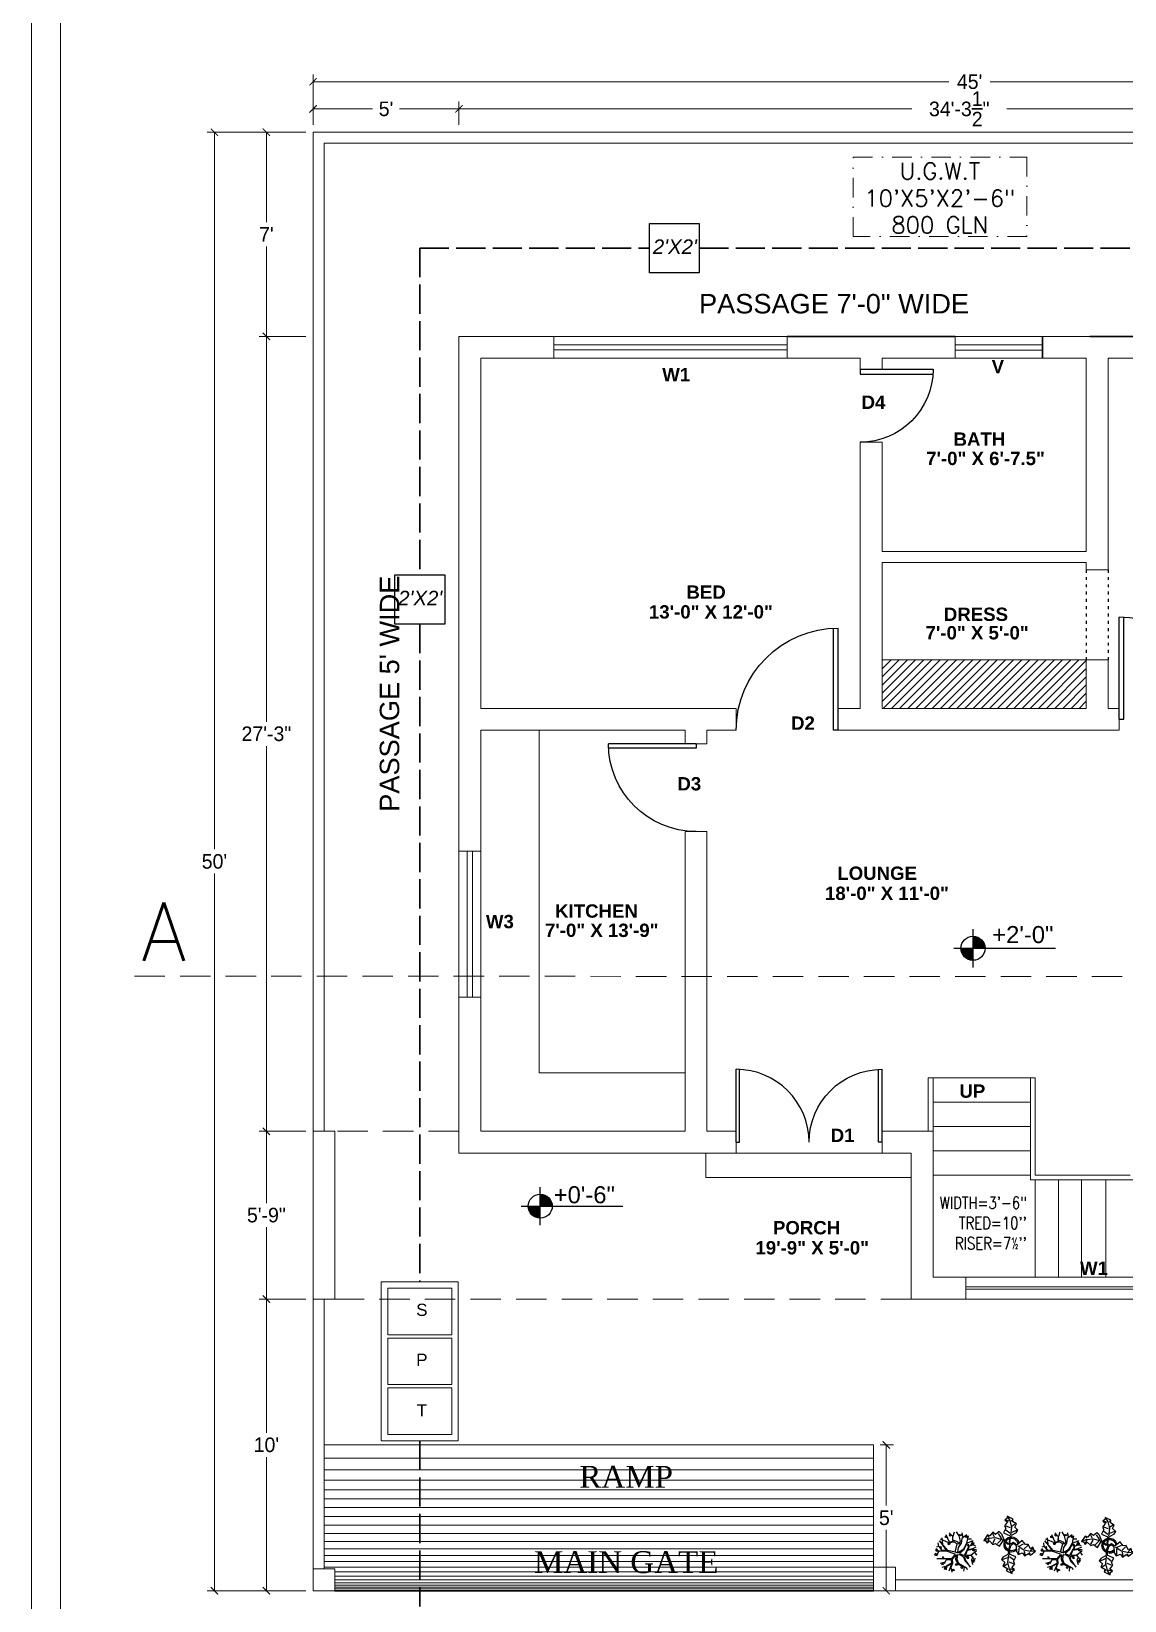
# Model space of a CAD drawing. Header units: inches. Extents: x -139043 to 10134, y -60114 to -24856.
# Drawn here: x -8471 to -8021, y -27429 to -26783 of the extents above; entities that cross this region are included whole.
import ezdxf

# ---------------------------------------------------------------- set-up
doc = ezdxf.new("R2010")
doc.units = ezdxf.units.IN
doc.header["$MEASUREMENT"] = 0
doc.header["$PDMODE"] = 34
for name, pattern in [('ACAD_ISO02W100', [15, 12, -3]), ('ACAD_ISO03W100', [30, 12, -18]), ('DASHDOTX2', [2, 1, -0.5, 0, -0.5]), ('DASHED2', [0.375, 0.25, -0.125])]:
    doc.linetypes.add(name, pattern=pattern)
doc.layers.get('Defpoints').update_dxf_attribs({"color": 183})
for name, color, linetype in [('1-g-planter', 74, 'Continuous'), ('LANDSCAPE', 84, 'Continuous'), ('stair', 6, 'Continuous'), ('TEXT', 2, 'Continuous'), ('WIN', 2, 'Continuous')]:
    doc.layers.add(name, color=color, linetype=linetype)
for name, color, linetype, lineweight in [('Boundry wall', 25, 'Continuous', 18), ('COL-H', 8, 'Continuous', 0), ('FIXTURE', 6, 'Continuous', 0), ('p', 164, 'Continuous', 15), ('SEAL-TXT', 7, 'Continuous', 9), ('Tile', 27, 'Continuous', 50), ('TXT', 3, 'Continuous', 20), ('wall', 1, 'Continuous', 30), ('WALL-Y', 2, 'Continuous', 5)]:
    doc.layers.add(name, color=color, linetype=linetype, lineweight=lineweight)
doc.styles.add('ARIAL', font='arial.ttf')
doc.styles.add('ATTR', font='romans.shx', dxfattribs={"width": 0.8, "height": 0.7})
doc.styles.add('DIM-1', font='romans.shx', dxfattribs={"width": 0.8})
doc.styles.add('SEAL-2', font='arialbd.ttf')
doc.styles.add('style1', font='simplex.shx')
doc.styles.add('style4', font='romans.shx')
doc.styles.add('TECHNICLITE', font='techl___.ttf')
doc.styles.add('TNR', font='times.ttf')
doc.dimstyles.new('HA Architecture', dxfattribs={"dimtxt": 5, "dimasz": 3, "dimexe": 3, "dimexo": 3, "dimgap": 2, "dimtad": 1, "dimzin": 0, "dimdsep": 46, "dimlunit": 4, "dimtxsty": 'Standard', "dimblk": 'ARCHTICK', "dimcen": 0.09, "dimclrd": 256, "dimclre": 256, "dimclrt": 7, "dimaunit": 1, "dimadec": 0, "dimazin": 0, "dimtfac": 1, "dimtofl": 0, "dimtmove": 2, "dimatfit": 3, "dimfxl": 1, "dimtolj": 1, "dimtzin": 0, "dimlwd": 5, "dimlwe": 5, "dimarcsym": 0})

# ---------------------------------------------------------------- blocks, each defined once
blk = doc.blocks.new('PLANT1')
at = {"linetype": 'Continuous'}
for p, q in [((8.8871, 10.7908), (9.9809, 13.4933)), ((9.9809, 13.4933), (13.3837, 12.301)), ((10.5828, 12.6946), (10.8893, 9.7953)), ((13.3837, 12.301), (14.68, 13.9039)), ((14.5816, 13.2037), (14.3848, 11.8033)), ((14.68, 13.9039), (19.3848, 11.8146)), ((-16.2005, 11.4774), (-13.9899, 8.1064)), ((-16.2005, 11.4774), (-14.8639, 10.7964)), ((-16.0159, 6.3329), (-16.2005, 11.4774)), ((-14.0069, 5.8704), (-16.0159, 6.3329)), ((-15.3434, 6.5514), (-13.9984, 6.9884)), ((-14.8639, 10.7964), (-12.6195, 11.8975)), ((-13.5868, 2.2894), (-14.0069, 5.8704)), ((-13.9899, 8.1064), (-9.5434, 4.7185)), ((-10.6784, 2.491), (-13.5868, 2.2894)), ((-13.3174, 8.325), (-13.0735, 11.0065)), ((-13.1329, 3.1804), (-10.6614, 4.727)), ((-12.6195, 11.8975), (-12.1909, 9.4345)), ((-12.1909, 9.4345), (-8.3829, 10.3)), ((-9.5858, -0.8715), (-10.6784, 2.491)), ((-9.5434, 4.7185), (-4.1917, 2.9888)), ((-9.1318, 0.0195), (-5.9793, 2.9025)), ((-8.8369, 9.409), (-9.0894, 5.6095)), ((-8.3829, 10.3), (-7.0549, 8.501)), ((-7.1228, -0.443), (-3.5248, 2.2131)), ((-7.0549, 8.501), (-3.0284, 8.6941)), ((-4.8529, 4.012), (-5.7184, 7.82)), ((-3.5248, 2.2131), (-3.3011, 2.4355)), ((-3.3011, 2.4355), (-0.5306, 1.7947)), ((-3.0284, 8.6941), (-3.0709, 3.1041)), ((-3.0709, 3.1041), (0.0797, 2.3163)), ((-0.5306, 1.7947), (-0.2255, -0.5527)), ((-0.5306, 1.7947), (-0.5306, 1.7947)), ((0.0797, 2.3163), (0.4866, -0.031)), ((0.4866, -0.031), (2.1141, 0.2298)), ((2.1141, 0.2298), (5.4346, 3.9146)), ((6.1032, 3.6844), (2.8262, -0.031)), ((4.6914, 8.8812), (5.3859, 11.2828)), ((4.6914, 8.8812), (5.5014, 4.4831)), ((5.3859, 11.2828), (8.8871, 10.7908)), ((5.4346, 3.9146), (5.5014, 4.4831)), ((5.9878, 10.4842), (7.1971, 6.3869)), ((11.1089, 1.1958), (6.1032, 3.6844)), ((10.3916, 8.7942), (6.2847, 4.4028)), ((7.7005, 4.8881), (11.5025, 3.9967)), ((15.3859, 11.3055), (10.3916, 8.7942)), ((14.2977, 6.1031), (10.9934, 7.9956)), ((12.7005, 4.8994), (11.1089, 1.1958)), ((14.8995, 5.3044), (12.7005, 4.8994)), ((15.7909, 9.1065), (14.8995, 5.3044)), ((15.2875, 10.6053), (17.5907, 9.2105)), ((19.3848, 11.8146), (15.3859, 11.3055)), ((18.1925, 8.4119), (15.7909, 9.1065)), ((19.3848, 11.8146), (18.1868, 10.9119)), ((18.1868, 10.9119), (18.1925, 8.4119)), ((-16.8157, -10.7754), (-14.4141, -11.4699)), ((-16.8101, -13.2754), (-16.8157, -10.7754)), ((-13.9107, -12.9688), (-16.2139, -11.574)), ((-14.4141, -11.4699), (-13.5228, -7.6679)), ((-14.0091, -13.669), (-9.0148, -11.1577)), ((-13.5228, -7.6679), (-11.3237, -7.2629)), ((-12.921, -8.4665), (-9.6166, -10.359)), ((-11.3237, -7.2629), (-9.7321, -3.5593)), ((-6.3237, -7.2516), (-10.1257, -6.3602)), ((-9.7321, -3.5593), (-4.7264, -6.0479)), ((-7.1228, -0.443), (-9.5858, -0.8715)), ((-9.206, -15.0581), (-9.5126, -12.1588)), ((-9.0148, -11.1577), (-4.9047, -6.8122)), ((-4.611, -12.8477), (-5.8203, -8.7504)), ((-2.019, -3.6148), (-4.7264, -6.0479)), ((-4.1246, -6.8466), (-4.0579, -6.2781)), ((-3.3146, -11.2447), (-4.1246, -6.8466)), ((-4.0579, -6.2781), (-0.9375, -3.1608)), ((-3.3146, -11.2447), (-4.0092, -13.6463)), ((-2.019, -3.6148), (-0.2255, -0.5527)), ((-0.9375, -3.1608), (0.5883, -0.8135)), ((0.5883, -0.8135), (2.2447, -2.0916)), ((2.8262, -0.031), (1.3003, -0.5527)), ((1.3003, -0.5527), (2.4193, -1.4655)), ((2.2447, -2.0916), (6.7108, -2.6626)), ((2.4193, -1.4655), (6.895, -2.1175)), ((4.943, -7.9659), (6.7108, -2.6626)), ((8.8321, -9.0266), (4.943, -7.9659)), ((11.6605, -0.5413), (6.895, -2.1175)), ((12.3677, -6.1981), (7.219, -2.6772)), ((8.125, -4.0768), (7.7715, -7.9659)), ((8.3544, -2.7453), (13.1973, -2.1704)), ((9.5392, -11.1479), (8.8321, -9.0266)), ((13.4283, -11.5015), (9.5392, -11.1479)), ((10.2463, -10.4408), (11.6605, -6.9053)), ((11.6605, -0.5413), (14.1354, -0.8948)), ((15.5496, -10.7943), (12.3677, -6.1981)), ((13.0748, -13.9763), (13.4283, -11.5015)), ((16.2567, -5.8446), (13.4283, -6.5517)), ((14.8425, -10.7943), (13.7819, -13.2692)), ((14.1354, -0.8948), (14.1354, -4.4304)), ((14.1354, -4.4304), (16.9638, -5.1375)), ((16.6103, -14.6834), (15.5496, -10.7943)), ((17.3174, -9.7337), (15.9032, -9.7337)), ((16.9638, -5.1375), (16.2567, -8.673)), ((16.2567, -8.673), (18.0245, -9.7337)), ((18.0245, -9.7337), (16.6103, -14.6834)), ((-18.008, -14.1781), (-16.8101, -13.2754)), ((-18.008, -14.1781), (-14.0091, -13.669)), ((-13.3032, -16.2674), (-18.008, -14.1781)), ((-12.0069, -14.6645), (-13.3032, -16.2674)), ((-13.2048, -15.5672), (-13.008, -14.1668)), ((-8.6042, -15.8568), (-12.0069, -14.6645)), ((-7.5103, -13.1543), (-8.6042, -15.8568)), ((-4.0092, -13.6463), (-7.5103, -13.1543)), ((15.5496, -13.6228), (13.0748, -13.9763)), ((16.6103, -14.6834), (15.5496, -13.6228))]:
    blk.add_line(p, q, dxfattribs=at)
for centre, radius, start, end in [((0.0308, 0.1664), 6, 178.6147, 235.1169), ((0.0308, 0.1664), 5, 168.1647, 238.6725), ((0, 0), 6.1275, 34.37569, 120.1028), ((-0.0601, -0.2075), 5.2461, 33.82192, 124.9414), ((-0.2664, 0.1682), 5.2775, 338.4094, 20.03007), ((-0.098, 0.1364), 6.1288, 341.2017, 26.09184), ((-0.0234, 0.3825), 6.1492, 242.5812, 331.2714), ((-0.1102, 0.4886), 5.2883, 247.3711, 327.472)]:
    blk.add_arc(centre, radius, start, end, dxfattribs=at)
at = {"style": 'ATTR', "width": 0.8, "flags": 9}
blk.add_attdef('ESTCODE', (0, 0), '', height=0.7, dxfattribs=at)
blk = doc.blocks.new('TREE-1')
for p, q in [((-30.076, 28.213), (-34.478, 49.373)), ((-29.71, 52.194), (-15.038, 41.379)), ((-19.073, 44.201), (-16.505, 58.307)), ((-6.235, 49.373), (-10.27, 34.326)), ((1.042, 61.176), (-6.235, 49.373)), ((6.969, 60.658), (11.004, 47.492)), ((10.637, 37.147), (11.004, 48.433)), ((11.737, 48.903), (12.104, 36.677)), ((12.562, 49.02), (21.732, 57.955)), ((20.54, 31.035), (30.443, 52.665)), ((-41.813, -7.053), (-58.685, 6.583)), ((-46.948, 10.345), (-58.319, 9.875)), ((-52.45, 1.411), (-58.319, -7.053)), ((-56.485, 15.987), (-46.215, 11.285)), ((-46.582, 23.041), (-55.384, 21.16)), ((-37.045, 19.279), (-52.817, 26.332)), ((-48.416, 9.875), (-52.45, 7.994)), ((-52.45, 7.994), (-50.983, 4.232)), ((-50.983, 4.232), (-47.682, 6.583)), ((-48.049, 29.624), (-50.616, 26.803)), ((-50.616, 26.803), (-46.948, 25.392)), ((-47.682, 6.583), (-48.416, 9.875)), ((-44.014, 28.213), (-48.049, 29.624)), ((-31.177, 28.213), (-47.682, 35.737)), ((-47.682, 35.267), (-41.08, 21.63)), ((-46.948, 25.392), (-44.014, 28.213)), ((-31.91, 7.053), (-46.948, 10.345)), ((-46.215, 11.285), (-33.744, 8.934)), ((-32.644, 40.439), (-43.647, 40.909)), ((-22.741, -7.053), (-37.045, 19.279)), ((-34.111, 10.345), (-37.045, 16.458)), ((-33.744, 8.934), (-34.111, 10.345)), ((-26.042, -8.464), (-31.91, 7.053)), ((-22.374, 10.815), (-31.177, 28.213)), ((-20.907, 11.756), (-30.076, 28.213)), ((-8.803, -1.41), (-22.374, 10.815)), ((-2.201, 0), (-20.907, 11.756)), ((-15.038, 41.379), (-12.837, 28.213)), ((-12.837, 28.213), (-4.035, 15.517)), ((-10.27, 34.326), (-9.536, 30.564)), ((-9.536, 30.564), (-5.135, 24.922)), ((-5.135, 24.922), (-4.401, 30.564)), ((-4.401, 30.564), (10.27, 37.147)), ((-4.035, 15.517), (-2.201, 0.47)), ((-1.834, 25.862), (6.969, 31.035)), ((4.401, 1.881), (-1.834, 25.862)), ((4.401, -4.232), (30.076, 4.702)), ((4.768, 1.411), (25.675, 6.583)), ((6.969, 31.035), (22.374, 29.154)), ((12.104, 36.677), (9.17, 33.386)), ((9.536, 33.386), (20.54, 31.035)), ((22.374, 29.154), (47.315, 39.498)), ((25.675, 6.583), (50.616, 35.267)), ((30.076, 4.702), (53.55, 3.292)), ((50.616, 34.796), (30.443, 7.053)), ((30.443, 7.053), (41.08, 6.113)), ((41.08, 6.113), (52.083, 18.339)), ((43.647, 43.731), (41.446, 24.922)), ((52.083, 18.339), (43.647, 6.113)), ((43.647, 5.643), (53.184, 4.702)), ((52.45, 18.339), (53.917, 29.154)), ((52.45, 18.339), (59.052, 15.987)), ((53.184, 4.702), (59.786, 12.226)), ((53.55, 3.292), (59.419, -9.875)), ((-50.983, -19.279), (-56.118, -16.458)), ((-49.883, -16.458), (-52.45, -24.921)), ((-47.682, -22.1), (-50.616, -24.921)), ((-50.616, -24.921), (-49.516, -28.213)), ((-41.813, -7.053), (-49.883, -16.458)), ((-49.516, -28.213), (-46.582, -26.332)), ((-46.582, -26.332), (-47.682, -22.1)), ((-46.948, -13.636), (-43.281, -21.63)), ((-43.281, -21.63), (-46.582, -34.796)), ((-23.841, -11.285), (-41.813, -7.053)), ((-41.447, -7.053), (-26.042, -8.464)), ((-41.08, -41.849), (-27.142, -23.041)), ((-24.575, -24.451), (-41.08, -41.379)), ((-29.343, -44.671), (-31.177, -48.903)), ((-5.135, -31.034), (-29.343, -44.201)), ((-3.301, -33.386), (-29.343, -44.671)), ((-26.775, -23.041), (-23.841, -11.285)), ((-19.439, -10.815), (-24.575, -24.451)), ((-19.806, -7.053), (-22.741, -7.053)), ((-21.64, -41.849), (-20.54, -54.075)), ((-8.803, -1.881), (-19.806, -7.053)), ((-11.737, -6.113), (-19.439, -10.815)), ((-2.934, -5.172), (-11.737, -6.113)), ((-0.733, -18.809), (-5.135, -31.034)), ((2.934, -20.219), (-3.301, -33.386)), ((-2.934, -5.172), (-0.733, -18.809)), ((1.834, -5.642), (13.204, -18.809)), ((1.834, -6.113), (2.934, -20.219)), ((4.401, -4.702), (15.772, -18.338)), ((13.204, -18.809), (12.104, -31.975)), ((12.104, -31.975), (17.239, -43.26)), ((17.239, -43.26), (13.571, -56.896)), ((13.938, -31.975), (23.107, -53.605)), ((14.305, -32.445), (29.709, -40.439)), ((16.138, -21.16), (14.671, -30.094)), ((14.671, -30.094), (29.709, -39.498)), ((15.772, -18.338), (57.585, -18.338)), ((16.138, -21.16), (30.443, -20.69)), ((29.709, -39.498), (43.28, -42.79)), ((29.709, -40.439), (30.443, -50.313)), ((30.443, -20.69), (36.678, -32.915)), ((34.111, -27.743), (48.415, -31.975))]:
    blk.add_line(p, q)
for points in [[(-30.443, 49.373), (-31.543, 45.611), (-28.242, 43.26), (-27.142, 47.022)], [(-9.353, 53.723), (-14.855, 52.312), (-11.187, 49.491), (-6.052, 50.431)], [(15.313, 51.489), (19.348, 53.37), (21.915, 51.019), (18.614, 49.138)], [(33.056, 48.727), (28.93, 47.551), (28.93, 44.024), (33.056, 44.612)], [(-36.174, 19.338), (-36.174, 23.452), (-31.589, 23.452), (-32.506, 19.926)], [(2.201, 1.881), (0.367, 1.411), (0, 0), (1.467, 0.47)], [(20.677, 29.33), (18.843, 26.391), (23.428, 22.864), (24.804, 26.979)], [(46.811, 12.285), (44.519, 14.048), (45.435, 17.575), (47.728, 16.987)], [(56.485, 5.643), (57.585, 7.994), (62.353, 7.994), (60.153, 5.173)], [(-30.718, -10.815), (-34.386, -13.166), (-34.019, -17.868), (-30.351, -15.047)], [(-15.543, -39.44), (-17.835, -42.379), (-15.084, -46.493), (-11.875, -42.966)], [(-2.201, -32.327), (-2.201, -35.149), (-0.367, -36.559), (3.301, -36.559), (2.568, -32.798), (0.367, -32.327)], [(30.764, -45.317), (33.515, -43.554), (36.724, -46.493), (33.973, -48.256)], [(37.412, -17.515), (37.412, -14.224), (41.813, -11.873), (41.813, -15.635)], [(40.392, -30.035), (39.017, -32.974), (41.768, -35.913), (43.143, -32.974)], [(58.227, -4.702), (61.895, -2.351), (64.829, -4.702), (61.528, -7.053)], [(15.176, -50.019), (11.508, -47.668), (6.465, -50.607), (11.049, -52.958)]]:
    blk.add_lwpolyline(points, close=True)
blk = doc.blocks.new('_ArchTick')
at = {"color": 0, "linetype": 'ByBlock', "const_width": 0.15}
blk.add_lwpolyline([(-0.5, -0.5), (0.5, 0.5)], dxfattribs=at)
blk = doc.blocks.new('*D754')
at = {"layer": 'Defpoints', "color": 0}
for p in [(-8354.68, -26804.17), (-8354.68, -26824.94), (-7814.68, -26824.94)]:
    blk.add_point(p, dxfattribs=at)
at = {"layer": 'wall', "color": 4, "linetype": 'Continuous', "lineweight": 5}
for p, q in [((-8354.68, -26821.94), (-8354.68, -26801.17)), ((-7814.68, -26821.94), (-7814.68, -26801.17)), ((-8354.68, -26804.17), (-8093.18, -26804.17)), ((-7814.68, -26804.17), (-8076.18, -26804.17))]:
    blk.add_line(p, q, dxfattribs=at)
at = {"layer": 'wall', "color": 4, "lineweight": 5, "xscale": 3, "yscale": 3, "zscale": 3, "rotation": 180}
blk.add_blockref('_ArchTick', (-8354.68, -26804.17), dxfattribs=at)
at = {"layer": 'wall', "color": 4, "lineweight": 5, "xscale": 3, "yscale": 3, "zscale": 3}
blk.add_blockref('_ArchTick', (-7814.68, -26804.17), dxfattribs=at)
at = {"layer": 'wall', "color": 6, "insert": (-8084.68, -26804.17), "char_height": 6, "attachment_point": 5}
blk.add_mtext("\\A1;45'", dxfattribs=at)
blk = doc.blocks.new('*D755')
at = {"layer": 'Defpoints', "color": 0}
for p in [(-8294.68, -26815.35), (-8294.68, -26824.94), (-7883.18, -26824.94)]:
    blk.add_point(p, dxfattribs=at)
at = {"layer": 'wall', "color": 4, "linetype": 'Continuous', "lineweight": 5}
for p, q in [((-8294.68, -26821.94), (-8294.68, -26812.35)), ((-8294.68, -26815.35), (-8108.43, -26815.35)), ((-7883.18, -26815.35), (-8069.43, -26815.35)), ((-7883.18, -26821.94), (-7883.18, -26812.35))]:
    blk.add_line(p, q, dxfattribs=at)
at = {"layer": 'wall', "color": 4, "lineweight": 5, "xscale": 3, "yscale": 3, "zscale": 3}
for p, rotation in [((-8294.68, -26815.35), 179.999999999999), ((-7883.18, -26815.35), 359.999999999999)]:
    blk.add_blockref('_ArchTick', p, dxfattribs=dict(at, rotation=rotation))
at = {"layer": 'wall', "color": 6, "insert": (-8088.93, -26815.35), "char_height": 6, "attachment_point": 5}
blk.add_mtext('\\A1;34\'-3{\\H1.000000x;\\S1/2;}"', dxfattribs=at)
blk = doc.blocks.new('HHHH')
at = {"layer": 'LANDSCAPE', "color": 5}
for p, q in [((8563.5, -33889.5), (8563.5, -33847.5)), ((8565.5, -33889.5), (8565.5, -33847.5)), ((8563.5, -33889.5), (8565.5, -33889.5))]:
    blk.add_line(p, q, dxfattribs=at)
blk.add_arc((8563.5, -33889.5), 42, 0, 90, dxfattribs=at)
blk = doc.blocks.new('FGH')
at = {"layer": 'LANDSCAPE', "color": 5}
for p, q in [((8765.5, -33663.75), (8765.5, -33633.75)), ((8767.5, -33663.75), (8767.5, -33633.75)), ((8767.5, -33663.75), (8765.5, -33663.75))]:
    blk.add_line(p, q, dxfattribs=at)
blk.add_arc((8767.5, -33663.75), 30, 90, 180, dxfattribs=at)
blk = doc.blocks.new('*D790')
at = {"layer": 'Defpoints', "color": 0}
for p in [(-8354.68, -26908.94), (-8373.88, -27235.94), (-8354.68, -27235.94)]:
    blk.add_point(p, dxfattribs=at)
at = {"layer": 'wall', "color": 4, "linetype": 'Continuous', "lineweight": 5}
for p, q in [((-8357.68, -26908.94), (-8376.88, -26908.94)), ((-8373.88, -26908.94), (-8373.88, -27067.44)), ((-8373.88, -27235.94), (-8373.88, -27077.44)), ((-8357.68, -27235.94), (-8376.88, -27235.94))]:
    blk.add_line(p, q, dxfattribs=at)
at = {"layer": 'wall', "color": 4, "lineweight": 5, "xscale": 3, "yscale": 3, "zscale": 3}
for p, rotation in [((-8373.88, -26908.94), 90), ((-8373.88, -27235.94), 270)]:
    blk.add_blockref('_ArchTick', p, dxfattribs=dict(at, rotation=rotation))
at = {"layer": 'wall', "color": 6, "insert": (-8373.88, -27072.44), "char_height": 6, "attachment_point": 5}
blk.add_mtext('\\A1;27\'-3"', dxfattribs=at)
blk = doc.blocks.new('*D791')
at = {"layer": 'Defpoints', "color": 0}
for p in [(-8354.68, -27235.94), (-8373.88, -27304.94), (-8354.68, -27304.94)]:
    blk.add_point(p, dxfattribs=at)
at = {"layer": 'wall', "color": 4, "linetype": 'Continuous', "lineweight": 5}
for p, q in [((-8357.68, -27235.94), (-8376.88, -27235.94)), ((-8373.88, -27235.94), (-8373.88, -27265.44)), ((-8373.88, -27304.94), (-8373.88, -27275.44)), ((-8357.68, -27304.94), (-8376.88, -27304.94))]:
    blk.add_line(p, q, dxfattribs=at)
at = {"layer": 'wall', "color": 4, "lineweight": 5, "xscale": 3, "yscale": 3, "zscale": 3}
for p, rotation in [((-8373.88, -27235.94), 90), ((-8373.88, -27304.94), 270)]:
    blk.add_blockref('_ArchTick', p, dxfattribs=dict(at, rotation=rotation))
at = {"layer": 'wall', "color": 6, "insert": (-8373.88, -27270.44), "char_height": 6, "attachment_point": 5}
blk.add_mtext('\\A1;5\'-9"', dxfattribs=at)
blk = doc.blocks.new('*D792')
at = {"layer": 'Defpoints', "color": 0}
for p in [(-8354.68, -27304.94), (-8373.88, -27424.94), (-8354.68, -27424.94)]:
    blk.add_point(p, dxfattribs=at)
at = {"layer": 'wall', "color": 4, "linetype": 'Continuous', "lineweight": 5}
for p, q in [((-8357.68, -27304.94), (-8376.88, -27304.94)), ((-8373.88, -27304.94), (-8373.88, -27359.94)), ((-8373.88, -27424.94), (-8373.88, -27369.94)), ((-8357.68, -27424.94), (-8376.88, -27424.94))]:
    blk.add_line(p, q, dxfattribs=at)
at = {"layer": 'wall', "color": 4, "lineweight": 5, "xscale": 3, "yscale": 3, "zscale": 3}
for p, rotation in [((-8373.88, -27304.94), 90), ((-8373.88, -27424.94), 270)]:
    blk.add_blockref('_ArchTick', p, dxfattribs=dict(at, rotation=rotation))
at = {"layer": 'wall', "color": 6, "insert": (-8373.88, -27364.94), "char_height": 6, "attachment_point": 5}
blk.add_mtext("\\A1;10'", dxfattribs=at)
blk = doc.blocks.new('*D859')
at = {"layer": 'Defpoints', "color": 0}
for p in [(-8124.41, -27364.94), (-8118.96, -27364.94), (-8124.41, -27424.94)]:
    blk.add_point(p, dxfattribs=at)
at = {"layer": 'wall', "color": 4, "linetype": 'Continuous', "lineweight": 5}
for p, q in [((-8121.41, -27364.94), (-8115.96, -27364.94)), ((-8118.96, -27364.94), (-8118.96, -27389.94)), ((-8118.96, -27424.94), (-8118.96, -27399.94)), ((-8121.41, -27424.94), (-8115.96, -27424.94))]:
    blk.add_line(p, q, dxfattribs=at)
at = {"layer": 'wall', "color": 4, "lineweight": 5, "xscale": 3, "yscale": 3, "zscale": 3}
for p, rotation in [((-8118.96, -27364.94), 90), ((-8118.96, -27424.94), 270)]:
    blk.add_blockref('_ArchTick', p, dxfattribs=dict(at, rotation=rotation))
at = {"layer": 'wall', "color": 6, "insert": (-8118.96, -27394.94), "char_height": 6, "attachment_point": 5}
blk.add_mtext("\\A1;5'", dxfattribs=at)
blk = doc.blocks.new('*D897')
at = {"layer": 'Defpoints', "color": 0}
for p in [(-8395.24, -26824.94), (-8354.68, -26824.94), (-8354.68, -27424.94)]:
    blk.add_point(p, dxfattribs=at)
at = {"layer": 'wall', "color": 4, "linetype": 'Continuous', "lineweight": 5}
for p, q in [((-8357.68, -26824.94), (-8398.24, -26824.94)), ((-8395.24, -26824.94), (-8395.24, -27119.94)), ((-8395.24, -27424.94), (-8395.24, -27129.94)), ((-8357.68, -27424.94), (-8398.24, -27424.94))]:
    blk.add_line(p, q, dxfattribs=at)
at = {"layer": 'wall', "color": 4, "lineweight": 5, "xscale": 3, "yscale": 3, "zscale": 3}
for p, rotation in [((-8395.24, -26824.94), 90), ((-8395.24, -27424.94), 270)]:
    blk.add_blockref('_ArchTick', p, dxfattribs=dict(at, rotation=rotation))
at = {"layer": 'wall', "color": 6, "insert": (-8395.24, -27124.94), "char_height": 6, "attachment_point": 5}
blk.add_mtext("\\A1;50'", dxfattribs=at)
blk = doc.blocks.new('*D900')
at = {"layer": 'Defpoints', "color": 0}
for p in [(-8354.68, -26815.35), (-8354.68, -26824.94), (-8294.68, -26824.94)]:
    blk.add_point(p, dxfattribs=at)
at = {"layer": 'wall', "color": 4, "linetype": 'Continuous', "lineweight": 5}
for p, q in [((-8354.68, -26821.94), (-8354.68, -26812.35)), ((-8354.68, -26815.35), (-8330.18, -26815.35)), ((-8294.68, -26815.35), (-8319.18, -26815.35)), ((-8294.68, -26821.94), (-8294.68, -26812.35))]:
    blk.add_line(p, q, dxfattribs=at)
at = {"layer": 'wall', "color": 4, "lineweight": 5, "xscale": 3, "yscale": 3, "zscale": 3, "rotation": 180}
blk.add_blockref('_ArchTick', (-8354.68, -26815.35), dxfattribs=at)
at = {"layer": 'wall', "color": 4, "lineweight": 5, "xscale": 3, "yscale": 3, "zscale": 3}
blk.add_blockref('_ArchTick', (-8294.68, -26815.35), dxfattribs=at)
at = {"layer": 'wall', "color": 6, "insert": (-8324.68, -26815.35), "char_height": 6, "attachment_point": 5}
blk.add_mtext("\\A1;5'", dxfattribs=at)
blk = doc.blocks.new('*D901')
at = {"layer": 'Defpoints', "color": 0}
for p in [(-8373.88, -26824.94), (-8354.68, -26824.94), (-8354.68, -26908.94)]:
    blk.add_point(p, dxfattribs=at)
at = {"layer": 'wall', "color": 4, "linetype": 'Continuous', "lineweight": 5}
for p, q in [((-8357.68, -26824.94), (-8376.88, -26824.94)), ((-8373.88, -26824.94), (-8373.88, -26861.94)), ((-8373.88, -26908.94), (-8373.88, -26871.94)), ((-8357.68, -26908.94), (-8376.88, -26908.94))]:
    blk.add_line(p, q, dxfattribs=at)
at = {"layer": 'wall', "color": 4, "lineweight": 5, "xscale": 3, "yscale": 3, "zscale": 3}
for p, rotation in [((-8373.88, -26824.94), 90), ((-8373.88, -26908.94), 270)]:
    blk.add_blockref('_ArchTick', p, dxfattribs=dict(at, rotation=rotation))
at = {"layer": 'wall', "color": 6, "insert": (-8373.88, -26866.94), "char_height": 6, "attachment_point": 5}
blk.add_mtext("\\A1;7'", dxfattribs=at)

msp = doc.modelspace()

# ---------------------------------------------------------------- hatches: boundary and pattern name
at = {"layer": 'TEXT'}
for points in [[(-8078.334, -27160.654, 0.4142136), (-8083.275, -27155.713), (-8083.275, -27160.654)], [(-8083.275, -27160.654), (-8088.216, -27160.654, 0.4142136), (-8083.275, -27165.595)], [(-8261.25, -27266.749), (-8266.191, -27266.749, 0.4142136), (-8261.25, -27271.69)], [(-8256.309, -27266.749, 0.4142136), (-8261.25, -27261.808), (-8261.25, -27266.749)]]:
    msp.add_hatch(color=256, dxfattribs=at).paths.add_polyline_path(points)
at = {"layer": 'wall'}
h = msp.add_hatch(dxfattribs=at)
h.set_pattern_fill('ANSI31', color=6, scale=19, style=0)
h.set_pattern_definition([(45, (-11648.541, -381.6348), (-1.6793786, 1.6793786), [])])
h.paths.add_polyline_path([(-8036.678, -27061.939), (-8036.678, -27041.939), (-8120.678, -27041.939), (-8120.678, -27061.939)])

# ---------------------------------------------------------------- linework, layer by layer
at = {"color": 1}
for points in [[(-8216.328, -26882.726), (-8216.328, -26862.53), (-8195.828, -26862.53), (-8195.828, -26882.726), (-8216.328, -26882.726)], [(-8321.046, -27027.275), (-8321.046, -27007.078), (-8300.546, -27007.078), (-8300.546, -27027.275), (-8321.046, -27027.275)]]:
    msp.add_lwpolyline(points, close=True, dxfattribs=at)
at = {"layer": 'Boundry wall', "color": 4, "ltscale": 22.5}
for p, q in [((-8124.13, -27364.939), (-8350.178, -27364.939)), ((-8124.13, -27370.439), (-8350.178, -27370.439)), ((-8124.13, -27415.939), (-8124.13, -27364.939)), ((-8124.13, -27375.189), (-8350.178, -27375.189)), ((-8124.13, -27379.439), (-8350.178, -27379.439)), ((-8124.13, -27383.439), (-8350.178, -27383.439)), ((-8124.13, -27387.189), (-8350.178, -27387.189)), ((-8124.13, -27390.689), (-8350.178, -27390.689)), ((-8124.13, -27394.439), (-8350.178, -27394.439)), ((-8124.13, -27397.939), (-8350.178, -27397.939)), ((-8124.13, -27401.439), (-8350.178, -27401.439)), ((-8124.13, -27404.689), (-8350.178, -27404.689)), ((-8124.13, -27407.689), (-8350.178, -27407.689)), ((-8124.13, -27410.439), (-8350.178, -27410.439)), ((-8124.13, -27412.939), (-8350.178, -27412.939)), ((-8124.13, -27415.189), (-8350.178, -27415.189)), ((-8124.13, -27417.189), (-8345.678, -27417.189)), ((-8124.13, -27418.939), (-8345.678, -27418.939)), ((-8124.13, -27420.439), (-8345.678, -27420.439)), ((-8124.13, -27421.689), (-8345.678, -27421.689)), ((-8124.13, -27422.689), (-8345.678, -27422.689)), ((-8124.13, -27423.439), (-8345.678, -27423.439)), ((-8124.13, -27424.189), (-8345.678, -27424.189))]:
    msp.add_line(p, q, dxfattribs=at)
at = {"layer": 'FIXTURE', "color": 164, "linetype": 'DASHDOTX2', "ltscale": 8}
msp.add_lwpolyline([(-8132.564, -26835.162), (-8061.156, -26835.162), (-8061.156, -26867.836), (-8132.564, -26867.836)], close=True, dxfattribs=at)
at = {"layer": 'p', "linetype": 'DASHED2', "ltscale": 50}
for p, q in [((-8428.125, -27172.134), (-6636.989, -27172.631)), ((-8294.678, -27235.939), (-8345.678, -27235.939)), ((-8108.678, -27304.939), (-8345.678, -27304.939))]:
    msp.add_line(p, q, dxfattribs=at)
at = {"layer": 'SEAL-TXT', "color": 1}
for p, q in [((-8470.521, -26126.304), (-8470.521, -27803.292)), ((-8458.521, -26138.304), (-8458.521, -27791.292)), ((-8294.678, -26908.939), (-8255.678, -26908.939)), ((-8294.678, -27120.759), (-8294.678, -26908.939)), ((-8255.678, -26917.939), (-8255.678, -26908.939)), ((-8159.678, -26917.939), (-8159.678, -26908.939)), ((-8090.678, -26917.939), (-8090.678, -26908.939)), ((-8054.66, -26908.939), (-8002.178, -26908.939)), ((-8285.678, -26917.939), (-8255.678, -26917.939)), ((-8285.678, -27061.939), (-8285.678, -26917.939)), ((-8159.678, -26917.939), (-8129.678, -26917.939)), ((-8129.678, -26917.939), (-8129.678, -26922.439)), ((-8120.678, -26917.939), (-8090.678, -26917.939)), ((-8120.678, -26917.939), (-8090.678, -26917.939)), ((-8120.678, -26917.939), (-8120.678, -26922.439)), ((-8054.66, -26917.939), (-8036.678, -26917.939)), ((-8036.678, -26917.939), (-8036.678, -26997.439)), ((-8027.678, -26917.939), (-8002.178, -26917.939)), ((-8027.678, -26917.939), (-8027.678, -27004.939)), ((-8129.678, -26922.439), (-8120.678, -26922.439)), ((-8129.678, -26952.439), (-8129.678, -27061.939)), ((-8129.678, -26952.439), (-8120.678, -26952.439)), ((-8120.678, -26952.439), (-8120.678, -26997.439)), ((-8120.678, -26997.439), (-8036.678, -26997.439)), ((-8120.678, -27001.939), (-8036.678, -27001.939)), ((-8120.678, -27001.939), (-8120.678, -27061.939)), ((-8036.678, -27001.939), (-8036.678, -27004.939)), ((-8036.678, -27004.939), (-8027.678, -27004.939)), ((-8120.678, -27041.939), (-8036.678, -27041.939)), ((-8036.678, -27041.939), (-8036.678, -27061.939)), ((-8036.678, -27041.939), (-8027.678, -27041.939)), ((-8027.678, -27041.939), (-8027.678, -27061.939)), ((-8285.678, -27061.939), (-8180.678, -27061.939)), ((-8180.678, -27061.939), (-8180.678, -27070.939)), ((-8138.678, -27061.939), (-8129.678, -27061.939)), ((-8138.678, -27061.939), (-8138.678, -27070.939)), ((-8120.678, -27061.939), (-8036.678, -27061.939)), ((-8027.678, -27061.939), (-8023.178, -27061.939)), ((-8023.178, -27061.939), (-8023.178, -27070.939)), ((-8285.678, -27070.939), (-8201.678, -27070.939)), ((-8285.678, -27120.759), (-8285.678, -27070.939)), ((-8201.678, -27070.939), (-8201.678, -27076.598)), ((-8192.678, -27070.939), (-8180.678, -27070.939)), ((-8192.678, -27070.939), (-8192.678, -27076.598)), ((-8138.678, -27070.939), (-8023.178, -27070.939)), ((-8192.678, -27076.598), (-8201.678, -27076.598)), ((-8201.678, -27112.598), (-8201.678, -27235.939)), ((-8192.678, -27112.598), (-8201.678, -27112.598)), ((-8192.678, -27112.598), (-8201.678, -27112.598)), ((-8192.678, -27112.598), (-8192.678, -27235.939)), ((-8285.678, -27120.759), (-8294.678, -27120.759)), ((-8294.678, -27235.939), (-8294.678, -27180.759)), ((-8285.678, -27180.759), (-8294.678, -27180.759)), ((-8285.678, -27235.939), (-8285.678, -27180.759)), ((-8354.678, -27304.939), (-8354.678, -27235.939)), ((-8345.678, -27235.939), (-8354.678, -27235.939)), ((-8345.678, -27304.939), (-8345.678, -27235.939)), ((-8294.678, -27244.939), (-8294.678, -27235.939)), ((-8201.678, -27235.939), (-8285.678, -27235.939)), ((-8180.678, -27235.939), (-8192.678, -27235.939)), ((-8180.678, -27235.939), (-8180.678, -27244.939)), ((-8099.678, -27235.939), (-8120.678, -27235.939)), ((-8120.678, -27235.939), (-8120.678, -27244.939)), ((-8099.678, -27235.939), (-8099.678, -27295.939)), ((-8180.678, -27244.939), (-8294.678, -27244.939)), ((-8108.678, -27244.939), (-8120.678, -27244.939)), ((-8108.678, -27244.939), (-8108.678, -27304.939)), ((-8086.178, -27295.939), (-8099.678, -27295.939)), ((-8086.178, -27295.939), (-8086.178, -27304.939)), ((-8345.678, -27304.939), (-8354.678, -27304.939)), ((-8086.178, -27304.939), (-8108.678, -27304.939)), ((-8354.678, -27424.939), (-8354.678, -27415.939)), ((-8354.678, -27415.939), (-8345.678, -27415.939)), ((-8345.678, -27415.939), (-8345.678, -27424.939)), ((-8124.13, -27415.189), (-8124.13, -27424.939)), ((-8115.13, -27415.189), (-8124.13, -27415.189)), ((-8115.13, -27415.189), (-8115.13, -27424.939)), ((-8345.678, -27424.939), (-8354.678, -27424.939)), ((-8192.678, -27424.939), (-8201.678, -27424.939)), ((-8124.13, -27424.939), (-8115.099, -27424.939))]:
    msp.add_line(p, q, dxfattribs=at)
at = {"layer": 'SEAL-TXT', "color": 6}
for p, q in [((-8354.678, -26824.939), (-7883.178, -26824.939)), ((-8354.678, -27235.939), (-8354.678, -26824.939)), ((-8350.178, -26829.439), (-7883.178, -26829.439)), ((-8350.178, -27235.939), (-8350.178, -26829.439)), ((-8261.678, -27211.939), (-8261.678, -27070.939)), ((-8201.678, -27211.939), (-8261.678, -27211.939)), ((-8057.678, -27213.939), (-8101.678, -27213.939)), ((-8101.678, -27235.939), (-8101.678, -27213.939)), ((-8099.678, -27235.939), (-8099.678, -27213.939)), ((-8059.678, -27213.939), (-8059.678, -27255.939)), ((-8057.678, -27213.939), (-8057.678, -27253.939)), ((-8059.678, -27223.939), (-8099.678, -27223.939)), ((-8059.678, -27233.939), (-8099.678, -27233.939)), ((-8193.154, -27244.939), (-8193.154, -27254.939)), ((-8180.678, -27244.939), (-8120.678, -27244.939)), ((-8059.678, -27243.939), (-8099.678, -27243.939)), ((-8059.678, -27253.939), (-8099.678, -27253.939)), ((-8018.678, -27253.939), (-8057.678, -27253.939)), ((-8193.154, -27254.939), (-8108.678, -27254.939)), ((-8016.678, -27255.939), (-8059.678, -27255.939)), ((-8057.678, -27255.939), (-8057.678, -27295.939)), ((-8048.178, -27255.939), (-8048.178, -27295.939)), ((-8038.678, -27255.939), (-8038.678, -27295.939)), ((-8028.678, -27255.939), (-8028.678, -27295.939)), ((-8354.678, -27424.939), (-8354.678, -27304.939)), ((-8350.178, -27415.939), (-8350.178, -27304.939)), ((-7819.178, -27420.439), (-8115.13, -27420.439)), ((-7814.678, -27424.939), (-8115.099, -27424.939))]:
    msp.add_line(p, q, dxfattribs=at)
at = {"layer": 'SEAL-TXT', "color": 5}
for p, q in [((-8159.678, -26908.939), (-8255.678, -26908.939)), ((-8159.678, -26912.439), (-8255.678, -26912.439)), ((-8054.66, -26908.939), (-8090.678, -26908.939)), ((-8054.66, -26912.339), (-8090.678, -26912.339)), ((-8159.678, -26914.439), (-8255.678, -26914.439)), ((-8159.678, -26917.939), (-8255.678, -26917.939)), ((-8054.66, -26914.539), (-8090.678, -26914.539)), ((-8054.66, -26917.939), (-8090.678, -26917.939)), ((-8294.678, -27120.759), (-8294.678, -27180.759)), ((-8291.278, -27120.759), (-8291.278, -27180.759)), ((-8289.078, -27120.759), (-8289.078, -27180.759)), ((-8285.678, -27120.759), (-8285.678, -27180.759)), ((-7990.178, -27295.939), (-8086.178, -27295.939)), ((-7990.178, -27299.939), (-8086.178, -27299.939)), ((-7990.178, -27300.939), (-8086.178, -27300.939)), ((-7990.178, -27304.939), (-8086.178, -27304.939))]:
    msp.add_line(p, q, dxfattribs=at)
at = {"layer": 'stair', "linetype": 'ACAD_ISO03W100', "ltscale": 0.1}
for p, q in [((-8036.678, -27004.939), (-8036.678, -27041.939)), ((-8027.678, -27004.939), (-8027.678, -27041.939))]:
    msp.add_line(p, q, dxfattribs=at)
at = {"layer": 'TEXT'}
for p, q in [((-8083.275, -27168.518), (-8083.275, -27152.79)), ((-8091.139, -27160.654), (-8049.31, -27160.654)), ((-8261.25, -27274.613), (-8261.25, -27258.885)), ((-8269.114, -27266.749), (-8227.285, -27266.749))]:
    msp.add_line(p, q, dxfattribs=at)
for centre in [(-8083.275, -27160.654), (-8261.25, -27266.749)]:
    msp.add_circle(centre, 4.941, dxfattribs=at)
at = {"layer": 'wall', "color": 4, "linetype": 'ACAD_ISO02W100'}
for p, q in [((-8310.796, -26872.628), (-8310.796, -27007.078)), ((-8310.796, -26872.628), (-8216.328, -26872.628)), ((-8195.828, -26872.628), (-7973.482, -26872.628)), ((-8310.796, -27027.275), (-8310.796, -27251.852)), ((-8310.796, -27027.275), (-8310.796, -27297.841)), ((-8310.796, -27363.337), (-8310.796, -27431.405))]:
    msp.add_line(p, q, dxfattribs=at)
at = {"layer": 'wall'}
for p, q in [((-8159.678, -26908.939), (-8090.678, -26908.939)), ((-8054.66, -26917.939), (-8054.66, -26908.939)), ((-8035.178, -26908.939), (-8002.178, -26908.939))]:
    msp.add_line(p, q, dxfattribs=at)
at = {"layer": 'wall', "color": 4}
msp.add_line((-8124.13, -27424.939), (-8345.678, -27424.939), dxfattribs=at)
at = {"layer": 'WALL-Y'}
for p, q in [((-8323.947, -27319.673), (-8323.947, -27300.522)), ((-8323.947, -27300.522), (-8297.646, -27300.522)), ((-8297.646, -27300.522), (-8297.646, -27319.673)), ((-8323.947, -27319.673), (-8297.646, -27319.673)), ((-8323.947, -27321.014), (-8297.646, -27321.014)), ((-8323.947, -27340.164), (-8323.947, -27321.014)), ((-8297.646, -27321.014), (-8297.646, -27340.164)), ((-8323.947, -27340.164), (-8297.646, -27340.164)), ((-8323.947, -27360.655), (-8323.947, -27341.505)), ((-8323.947, -27341.505), (-8297.646, -27341.505)), ((-8297.646, -27341.505), (-8297.646, -27360.655)), ((-8297.646, -27360.655), (-8323.947, -27360.655))]:
    msp.add_line(p, q, dxfattribs=at)
msp.add_lwpolyline([(-8294.964, -27297.841), (-8294.964, -27363.337), (-8326.628, -27363.337), (-8326.628, -27297.841)], close=True, dxfattribs=at)
at = {"layer": 'WIN', "color": 4}
msp.add_line((-8124.409, -27424.939), (-8345.678, -27424.939), dxfattribs=at)

# ---------------------------------------------------------------- block references
at = {"layer": '1-g-planter', "color": 74, "xscale": -0.5199999999964371, "yscale": 0.5199999999967986, "zscale": 0.5200000000000001, "rotation": 309.836217040608}
for p in [(-8067.487, -27405.958), (-8027.228, -27406.447)]:
    msp.add_blockref('PLANT1', p, dxfattribs=at)
at = {"layer": '1-g-planter', "color": 74, "xscale": -0.140399999996589, "yscale": 0.140400000000227, "zscale": 0.1404}
for p in [(-8090.01, -27409.303), (-8046.635, -27409.303)]:
    msp.add_blockref('TREE-1', p, dxfattribs=at)
at = {"layer": 'LANDSCAPE', "color": 1, "xscale": -1, "rotation": 270}
msp.add_blockref('FGH', (25534.072, -35689.939), dxfattribs=at)
at = {"layer": 'LANDSCAPE', "color": 1, "xscale": -1}
msp.add_blockref('HHHH', (424.822, 6818.561), dxfattribs=at)
at = {"layer": 'LANDSCAPE', "color": 1}
msp.add_blockref('HHHH', (-16586.678, 6823.061), dxfattribs=at)
at = {"layer": 'LANDSCAPE', "color": 1, "xscale": -0.857142857144936, "yscale": 0.857142857144936, "zscale": 0.857142857143018, "rotation": 90}
msp.add_blockref('HHHH', (-37245.321, -19736.455), dxfattribs=at)
at = {"layer": 'LANDSCAPE', "color": 1, "yscale": 0.7142857142853245, "zscale": 0.7142857142857143}
for p, xscale in [((-14297.464, -3033.653), 0.714285714286234), ((-2003.892, -3033.653), -0.7142857142857792)]:
    msp.add_blockref('HHHH', p, dxfattribs=dict(at, xscale=xscale))

# ---------------------------------------------------------------- texts
at = {"layer": 'COL-H', "color": 1, "insert": (-8061.157, -27262.848), "char_height": 5, "width": 60.50649, "attachment_point": 3, "style": 'DIM-1'}
msp.add_mtext('{\\C5;WIDTH=3\'-6"\\PTRED=10\'\'\\PRISER=7½\'\'}', dxfattribs=at)
at = {"layer": 'SEAL-TXT', "color": 6, "style": 'SEAL-2'}
for s, height, p in [('V', 5.485, (-8075.606, -26924.058)), ('W1', 5.4851, (-8211.081, -26927.421)), ('D4', 5.4851, (-8129.11, -26938.766)), ('BATH', 5.4851, (-8091.274, -26953.936)), ('7\'-0" X 6\'-7.5"', 5.48514, (-8102.542, -26961.886)), ('BED', 5.4851, (-8201.149, -27016.857)), ('13\'-0" X 12\'-0"', 5.48514, (-8216.557, -27024.995)), ('DRESS', 5.4851, (-8095.273, -27025.995)), ('7\'-0" X 5\'-0"', 5.48514, (-8102.799, -27033.589)), ('D2', 5.4851, (-8158.11, -27070.748)), ('D3', 5.4851, (-8204.854, -27095.712)), ('LOUNGE', 5.4851, (-8139.084, -27132.5)), ('18\'-0" X 11\'-0"', 5.48514, (-8144.153, -27140.77)), ('KITCHEN', 5.4851, (-8255.151, -27148.061)), ('W3', 5.4851, (-8283.594, -27152.382)), ('7\'-0" X 13\'-9"', 5.48514, (-8259.309, -27155.992)), ('UP', 5.4851, (-8088.872, -27222.135)), ('D1', 5.4851, (-8141.798, -27240.334)), ('PORCH', 5.4851, (-8165.561, -27278.328)), ('19\'-9" X 5\'-0"', 5.48514, (-8172.742, -27286.598)), ('W1', 5.4851, (-8039.266, -27295.007))]:
    msp.add_text(s, height=height, dxfattribs=at).set_placement(p)
at = {"layer": 'TEXT', "style": 'ARIAL'}
for s, p in [('+2\'-0"', (-8075.366, -27158.498)), ('+0\'-6"', (-8255.712, -27265.54))]:
    msp.add_text(s, height=7, dxfattribs=at).set_placement(p)
at = {"layer": 'TEXT', "color": 5, "char_height": 6.84, "attachment_point": 2, "style": 'style1'}
for s, insert in [('U.G.W.T', (-8096.881, -26837.489)), ('10\'X5\'X2\'-6"', (-8096.881, -26848.656)), ('800 GLN', (-8096.881, -26859.642))]:
    msp.add_mtext(s, dxfattribs=dict(at, insert=insert))
at = {"layer": 'TEXT', "color": 5, "ltscale": 22.5, "char_height": 6, "width": 115, "attachment_point": 1, "style": 'style4'}
for insert in [(-8214.941, -26869.04), (-8319.659, -27013.588)]:
    msp.add_mtext("{\\fArial|b0|i1|c0|p34;2'X2'}", dxfattribs=dict(at, insert=insert))
at = {"layer": 'TEXT', "linetype": 'ByBlock', "char_height": 9, "width": 326.84101, "attachment_point": 5, "style": 'TNR'}
for s, insert in [('RAMP', (-8225.914, -27378.063)), ('MAIN GATE', (-8225.914, -27413.227))]:
    msp.add_mtext(s, dxfattribs=dict(at, insert=insert))
at = {"layer": 'Tile', "color": 1, "insert": (-8195.954, -26891.486), "char_height": 8, "width": 194.26399, "attachment_point": 1, "style": 'TECHNICLITE'}
msp.add_mtext('\\pt72;{\\fArial|b0|i0|c0|p34;\\C6;PASSAGE 7\'-0" WIDE}', dxfattribs=at)
at = {"layer": 'Tile', "color": 1, "insert": (-8327.256, -27104.493), "char_height": 8, "width": 180.26399, "attachment_point": 1, "rotation": 90, "style": 'TECHNICLITE'}
msp.add_mtext("{\\fArial|b0|i0|c0|p34;\\C6;PASSAGE 5' WIDE}", dxfattribs=at)
at = {"layer": 'TXT', "char_height": 5.0312, "width": 40.37996, "attachment_point": 5, "style": 'ARIAL'}
for s, insert in [('S ', (-8309.942, -27309.407)), ('P ', (-8309.942, -27329.907)), (' T', (-8310.872, -27350.717))]:
    msp.add_mtext(s, dxfattribs=dict(at, insert=insert))
at = {"layer": 'wall', "color": 5, "ltscale": 22.5, "insert": (-8406.8, -27141.855), "char_height": 24, "width": 535.8174, "attachment_point": 3, "style": 'style4'}
msp.add_mtext('\\A1;\\pi108.65;A', dxfattribs=at)

# ---------------------------------------------------------------- dimensions: what is measured, and where the dimension line sits
at = {"layer": 'wall'}
for p1, p2, distance, picture, middle in [((-7814.678, -26824.939), (-8354.678, -26824.939), -20.773, '*D754', (-8084.678, -26804.166)), ((-7883.178, -26824.939), (-8294.678, -26824.939), -9.59, '*D755', (-8088.928, -26815.349)), ((-8354.678, -27424.939), (-8354.678, -26824.939), 40.566, '*D897', (-8395.244, -27124.939)), ((-8354.678, -26908.939), (-8354.678, -27235.939), -19.204, '*D790', (-8373.882, -27072.439)), ((-8354.678, -27235.939), (-8354.678, -27304.939), -19.204, '*D791', (-8373.882, -27270.439)), ((-8354.678, -27304.939), (-8354.678, -27424.939), -19.204, '*D792', (-8373.882, -27364.939)), ((-8124.409, -27424.939), (-8124.409, -27364.939), -5.446, '*D859', (-8118.963, -27394.939))]:
    dim = msp.add_aligned_dim(p1=p1, p2=p2, distance=distance, dimstyle='HA Architecture', override={"dimtxt": 6, "dimtad": 0, "dimtih": 1, "dimtoh": 1, "dimclrd": 4, "dimclre": 4, "dimclrt": 6, "dimldrblk": 'ArchTick', "dimfxl": 5.8675, "dimarcsym": 2}, dxfattribs=at)
    dim.commit()
    dim.dimension.update_dxf_attribs({"geometry": picture, "text_midpoint": middle})
dim = msp.add_linear_dim(base=(-8354.678, -26815.349), p1=(-8294.678, -26824.939), p2=(-8354.678, -26824.939), dimstyle='HA Architecture', override={"dimtxt": 6, "dimtad": 0, "dimtih": 1, "dimtoh": 1, "dimclrd": 4, "dimclre": 4, "dimclrt": 6, "dimldrblk": 'ArchTick', "dimfxl": 5.8675, "dimarcsym": 2}, dxfattribs=at)
dim.commit()
dim.dimension.update_dxf_attribs({"geometry": '*D900', "text_midpoint": (-8324.678, -26815.349)})
dim = msp.add_linear_dim(base=(-8373.882, -26824.939), p1=(-8354.678, -26908.939), p2=(-8354.678, -26824.939), angle=90, dimstyle='HA Architecture', override={"dimtxt": 6, "dimtad": 0, "dimtih": 1, "dimtoh": 1, "dimclrd": 4, "dimclre": 4, "dimclrt": 6, "dimldrblk": 'ArchTick', "dimfxl": 5.8675, "dimarcsym": 2}, dxfattribs=at)
dim.commit()
dim.dimension.update_dxf_attribs({"geometry": '*D901', "text_midpoint": (-8373.882, -26866.939)})

doc.saveas('drawing.dxf')
